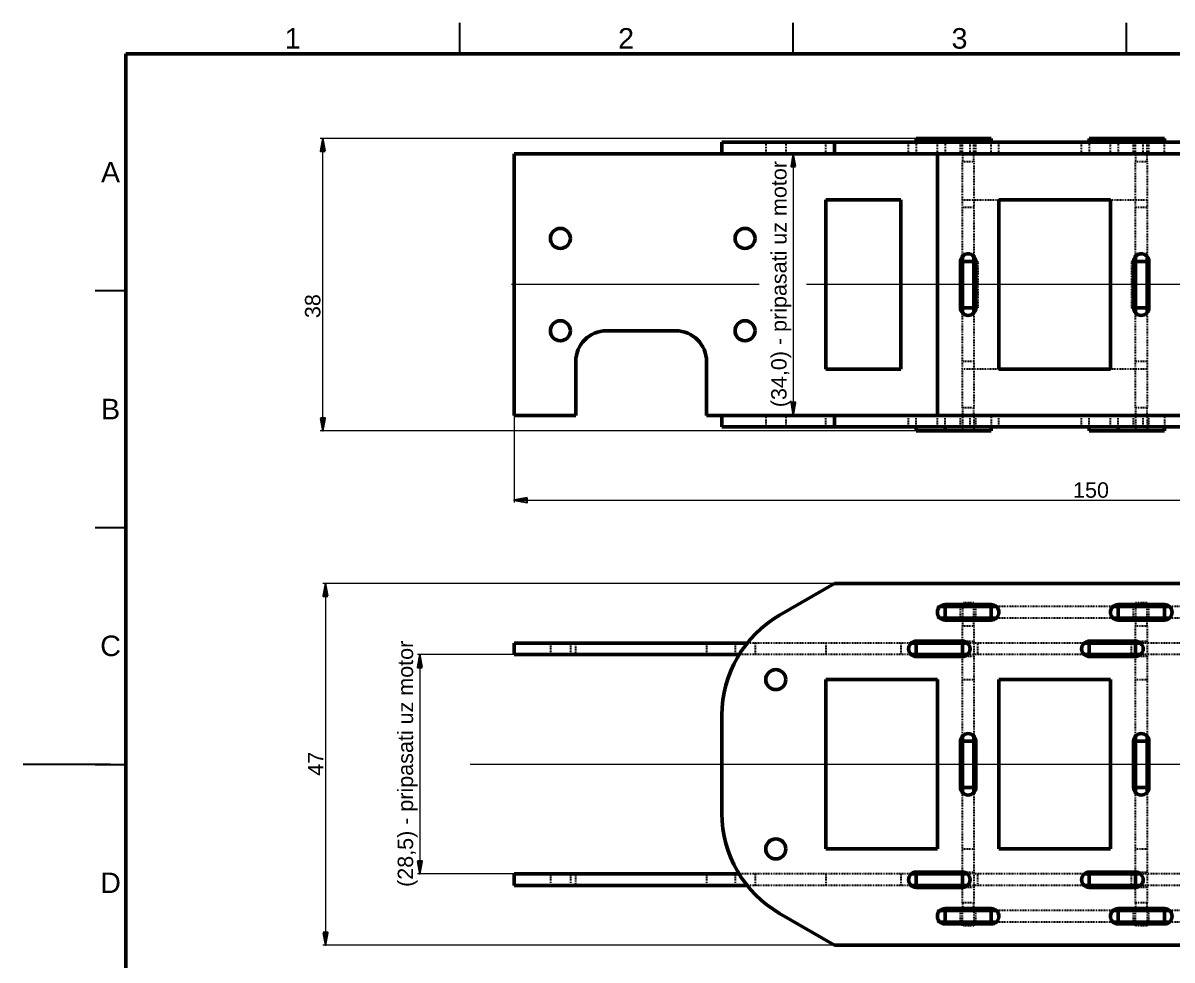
# Model space of a CAD drawing. Header units: millimetres. Extents: x 0 to 277, y 3 to 195.
# Drawn here: x 0 to 149.3, y 73.6 to 195.3 of the extents above; entities that cross this region are included whole.
import ezdxf

# ---------------------------------------------------------------- set-up
doc = ezdxf.new("R2010")
doc.units = ezdxf.units.MM
doc.header["$LTSCALE"] = 0.666667
doc.linetypes.add('CHAIN', pattern=[0.3543, 0.2362, -0.0295, 0.0591, -0.0295])
doc.linetypes.add('DASHED', pattern=[0.2068, 0.1655, -0.0413])
for name, color, linetype, lineweight in [('Center Mark(INTECO)', 7, 'CHAIN', 18), ('Centerline(INTECO)', 7, 'CHAIN', 18), ('Dimensions(INTECO)', 7, 'Continuous', 25), ('Hidden Edges(INTECO)', 7, 'DASHED', 25), ('Sketch Geometry(INTECO)', 7, 'Continuous', 50), ('Symbols(INTECO)', 7, 'Continuous', 18)]:
    doc.layers.add(name, color=color, linetype=linetype, lineweight=lineweight)
doc.layers.add('Visible Edges(INTECO)', color=7, linetype='Continuous', lineweight=50, true_color=0x262659)
doc.styles.add('Current-ISO-INTECO', font='arial.ttf')
doc.styles.add('Current-ISO-INTECODimensionsText', font='arial.ttf')
doc.dimstyles.new('ISO - INTECO', dxfattribs={"dimscale": 0.666667, "dimtxt": 3, "dimasz": 2.5, "dimexe": 0.5, "dimexo": 0, "dimgap": 0.4, "dimtad": 1, "dimrnd": 1e-08, "dimzin": 0, "dimtxsty": 'Current-ISO-INTECODimensionsText', "dimblk": 'Filled-3', "dimcen": 0.09, "dimdle": 7, "dimclrd": 7, "dimclre": 7, "dimclrt": 7, "dimadec": 1, "dimazin": 0, "dimtfac": 0.666667, "dimtmove": 0, "dimatfit": 3, "dimfxl": 1, "dimtolj": 1, "dimlwd": 15, "dimlwe": 15, "dimarcsym": 0})

# ---------------------------------------------------------------- blocks, each defined once
blk = doc.blocks.new('Borders INTECO Okvir')
at = {"layer": 'Sketch Geometry(INTECO)', "lineweight": 25}
for p, q in [((85, 293), (85, 287)), ((150, 293), (150, 287)), ((215, 293), (215, 287)), ((14, 240.83), (20, 240.83)), ((14, 194.67), (20, 194.67)), ((17, 148.5), (-0.07, 148.5)), ((14, 148.5), (20, 148.5))]:
    blk.add_line(p, q, dxfattribs=at)
at = {"layer": 'Sketch Geometry(INTECO)'}
for p, q in [((410, 287), (20, 287)), ((20, 287), (20, 10))]:
    blk.add_line(p, q, dxfattribs=at)
at = {"layer": 'Symbols(INTECO)', "color": 7, "char_height": 4, "style": 'Current-ISO-INTECO'}
for s, insert, attachment_point in [('\\fArial|b0|i0;\\H4.0000;1', (52.5, 292), 2), ('\\fArial|b0|i0;\\H4.0000;2', (117.5, 292), 2), ('\\fArial|b0|i0;\\H4.0000;3', (182.5, 292), 2), ('\\fArial|b0|i0;\\H4.0000;A', (17, 263.92), 5), ('\\fArial|b0|i0;\\H4.0000;B', (17, 217.75), 5), ('\\fArial|b0|i0;\\H4.0000;C', (17, 171.58), 5), ('\\fArial|b0|i0;\\H4.0000;D', (17, 125.42), 5)]:
    blk.add_mtext(s, dxfattribs=dict(at, insert=insert, attachment_point=attachment_point))
blk = doc.blocks.new('Filled-3')
at = {"color": 0}
for p, q in [((0, 0), (-1, 0.18)), ((-1, 0.18), (-1, -0.18)), ((-1, 0), (0, 0)), ((-1, -0.18), (0, 0))]:
    blk.add_line(p, q, dxfattribs=at)
at = {"color": 0, "flags": 128}
blk.add_lwpolyline([(-1, -0.18), (0, 0), (-1, 0.18), (-1, -0.18)], dxfattribs=at)
at = {"color": 0}
blk.add_solid([(-1, -0.18), (0, 0), (-1, 0.18), (-1, -0.18)], dxfattribs=at)
blk = doc.blocks.new('*D30')
at = {"layer": 'Defpoints', "color": 0, "linetype": 'Continuous', "transparency": 16777216}
for p in [(63.79, 113.26), (51.54, 84.76), (63.79, 84.76)]:
    blk.add_point(p, dxfattribs=at)
at = {"layer": 'Dimensions(INTECO)', "color": 7, "linetype": 'Continuous', "lineweight": 15, "transparency": 16777216}
for p, q in [((63.79, 113.26), (51.21, 113.26)), ((51.54, 111.59), (51.54, 86.42)), ((63.79, 84.76), (51.21, 84.76))]:
    blk.add_line(p, q, dxfattribs=at)
at = {"layer": 'Dimensions(INTECO)', "color": 7, "linetype": 'Continuous', "lineweight": 15, "transparency": 16777216, "xscale": 1.666666666666667, "yscale": 1.666666666666667, "zscale": 1.666666666666667}
for p, rotation in [((51.54, 113.26), 90), ((51.54, 84.76), 270)]:
    blk.add_blockref('Filled-3', p, dxfattribs=dict(at, rotation=rotation))
at = {"layer": 'Dimensions(INTECO)', "color": 7, "linetype": 'Continuous', "lineweight": 18, "transparency": 16777216, "insert": (48.65, 83.08), "char_height": 2, "attachment_point": 1, "rotation": 90, "style": 'Current-ISO-INTECODimensionsText'}
blk.add_mtext('\\A1;\\fArial|b0|i0;\\H2.0000;(28,5) - pripasati uz motor', dxfattribs=at)
blk = doc.blocks.new('*D32')
at = {"layer": 'Defpoints', "color": 0, "linetype": 'Continuous', "transparency": 16777216}
for p in [(105.44, 178.34), (100.07, 144.34), (105.44, 144.34)]:
    blk.add_point(p, dxfattribs=at)
at = {"layer": 'Dimensions(INTECO)', "color": 7, "linetype": 'Continuous', "lineweight": 15, "transparency": 16777216}
for p, q in [((105.44, 178.34), (99.74, 178.34)), ((100.07, 176.68), (100.07, 146.01)), ((105.44, 144.34), (99.74, 144.34))]:
    blk.add_line(p, q, dxfattribs=at)
at = {"layer": 'Dimensions(INTECO)', "color": 7, "linetype": 'Continuous', "lineweight": 15, "transparency": 16777216, "xscale": 1.666666666666667, "yscale": 1.666666666666667, "zscale": 1.666666666666667}
for p, rotation in [((100.07, 178.34), 90), ((100.07, 144.34), 270)]:
    blk.add_blockref('Filled-3', p, dxfattribs=dict(at, rotation=rotation))
at = {"layer": 'Dimensions(INTECO)', "color": 7, "linetype": 'Continuous', "lineweight": 18, "transparency": 16777216, "insert": (97.19, 145.41), "char_height": 2, "attachment_point": 1, "rotation": 90, "style": 'Current-ISO-INTECODimensionsText'}
blk.add_mtext('\\A1;\\fArial|b0|i0;\\H2.0000;(34,0) - pripasati uz motor', dxfattribs=at)
blk = doc.blocks.new('*D33')
at = {"layer": 'Defpoints', "color": 0, "linetype": 'Continuous', "transparency": 16777216}
for p in [(105.44, 122.51), (39.26, 75.51), (105.44, 75.51)]:
    blk.add_point(p, dxfattribs=at)
at = {"layer": 'Dimensions(INTECO)', "color": 7, "linetype": 'Continuous', "lineweight": 15, "transparency": 16777216}
for p, q in [((105.44, 122.51), (38.92, 122.51)), ((39.26, 120.84), (39.26, 77.17)), ((105.44, 75.51), (38.92, 75.51))]:
    blk.add_line(p, q, dxfattribs=at)
at = {"layer": 'Dimensions(INTECO)', "color": 7, "linetype": 'Continuous', "lineweight": 15, "transparency": 16777216, "xscale": 1.666666666666667, "yscale": 1.666666666666667, "zscale": 1.666666666666667}
for p, rotation in [((39.26, 122.51), 90), ((39.26, 75.51), 270)]:
    blk.add_blockref('Filled-3', p, dxfattribs=dict(at, rotation=rotation))
at = {"layer": 'Dimensions(INTECO)', "color": 7, "linetype": 'Continuous', "lineweight": 18, "transparency": 16777216, "insert": (36.99, 97.53), "char_height": 2, "attachment_point": 1, "rotation": 90, "style": 'Current-ISO-INTECODimensionsText'}
blk.add_mtext('\\A1;47', dxfattribs=at)
blk = doc.blocks.new('*D34')
at = {"layer": 'Defpoints', "color": 0, "linetype": 'Continuous', "transparency": 16777216}
for p in [(213.29, 161.34), (63.79, 144.34), (213.29, 133.34)]:
    blk.add_point(p, dxfattribs=at)
at = {"layer": 'Dimensions(INTECO)', "color": 7, "linetype": 'Continuous', "lineweight": 15, "transparency": 16777216}
for p, q in [((213.29, 161.34), (213.29, 133.01)), ((63.79, 144.34), (63.79, 133.01)), ((65.45, 133.34), (211.62, 133.34))]:
    blk.add_line(p, q, dxfattribs=at)
at = {"layer": 'Dimensions(INTECO)', "color": 7, "linetype": 'Continuous', "lineweight": 15, "transparency": 16777216, "xscale": 1.666666666666667, "yscale": 1.666666666666667, "zscale": 1.666666666666667, "rotation": 180}
blk.add_blockref('Filled-3', (63.79, 133.34), dxfattribs=at)
at = {"layer": 'Dimensions(INTECO)', "color": 7, "linetype": 'Continuous', "lineweight": 15, "transparency": 16777216, "xscale": 1.666666666666667, "yscale": 1.666666666666667, "zscale": 1.666666666666667}
blk.add_blockref('Filled-3', (213.29, 133.34), dxfattribs=at)
at = {"layer": 'Dimensions(INTECO)', "color": 7, "linetype": 'Continuous', "lineweight": 18, "transparency": 16777216, "insert": (136.43, 135.65), "char_height": 2, "attachment_point": 1, "style": 'Current-ISO-INTECODimensionsText'}
blk.add_mtext('\\A1;150', dxfattribs=at)
blk = doc.blocks.new('*D35')
at = {"layer": 'Defpoints', "color": 0, "linetype": 'Continuous', "transparency": 16777216}
for p in [(38.91, 180.34), (116.04, 180.34), (116.04, 142.34)]:
    blk.add_point(p, dxfattribs=at)
at = {"layer": 'Dimensions(INTECO)', "color": 7, "linetype": 'Continuous', "lineweight": 15, "transparency": 16777216}
for p, q in [((116.04, 180.34), (38.58, 180.34)), ((38.91, 144.01), (38.91, 178.68)), ((116.04, 142.34), (38.58, 142.34))]:
    blk.add_line(p, q, dxfattribs=at)
at = {"layer": 'Dimensions(INTECO)', "color": 7, "linetype": 'Continuous', "lineweight": 15, "transparency": 16777216, "xscale": 1.666666666666667, "yscale": 1.666666666666667, "zscale": 1.666666666666667}
for p, rotation in [((38.91, 180.34), 90), ((38.91, 142.34), 270)]:
    blk.add_blockref('Filled-3', p, dxfattribs=dict(at, rotation=rotation))
at = {"layer": 'Dimensions(INTECO)', "color": 7, "linetype": 'Continuous', "lineweight": 18, "transparency": 16777216, "insert": (36.6, 156.99), "char_height": 2, "attachment_point": 1, "rotation": 90, "style": 'Current-ISO-INTECODimensionsText'}
blk.add_mtext('\\A1;38', dxfattribs=at)

msp = doc.modelspace()

# ---------------------------------------------------------------- linework, layer by layer
at = {"layer": 'Center Mark(INTECO)', "linetype": 'Continuous'}
msp.add_line((214.76, 161.34), (101.79, 161.34), dxfattribs=at)
at = {"layer": 'Centerline(INTECO)', "linetype": 'Continuous'}
for p, q in [((95.65, 161.34), (63.45, 161.34)), ((58.06, 99.01), (218.14, 99.01))]:
    msp.add_line(p, q, dxfattribs=at)
at = {"layer": 'Hidden Edges(INTECO)'}
for p, q in [((96.49, 179.84), (96.49, 178.34)), ((99.09, 179.84), (99.09, 178.34)), ((104.29, 178.34), (104.29, 179.84)), ((115.04, 178.34), (115.04, 179.84)), ((116.04, 179.84), (116.04, 178.34)), ((118.79, 178.34), (118.79, 179.84)), ((119.79, 179.84), (119.79, 178.34)), ((121.79, 178.34), (121.79, 179.84)), ((122.04, 178.34), (122.04, 180.34)), ((123.04, 178.34), (123.04, 179.84)), ((123.54, 178.34), (123.54, 180.34)), ((123.79, 178.34), (123.79, 179.84)), ((125.79, 178.34), (125.79, 179.84)), ((126.79, 178.34), (126.79, 179.84)), ((137.54, 178.34), (137.54, 179.84)), ((138.54, 179.84), (138.54, 178.34)), ((141.29, 178.34), (141.29, 179.84)), ((142.29, 179.84), (142.29, 178.34)), ((144.29, 178.34), (144.29, 179.84)), ((144.54, 178.34), (144.54, 180.34)), ((145.54, 178.34), (145.54, 179.84)), ((146.04, 178.34), (146.04, 180.34)), ((146.29, 178.34), (146.29, 179.84)), ((148.29, 178.34), (148.29, 179.84)), ((122.04, 178.34), (122.04, 177.34)), ((123.54, 177.34), (123.54, 178.34)), ((144.54, 178.34), (144.54, 177.34)), ((146.04, 177.34), (146.04, 178.34)), ((122.04, 177.34), (123.54, 177.34)), ((122.04, 165), (122.04, 177.34)), ((123.54, 177.34), (123.54, 165)), ((144.54, 177.34), (146.04, 177.34)), ((144.54, 165), (144.54, 177.34)), ((146.04, 177.34), (146.04, 165)), ((122.04, 172.34), (126.79, 172.34)), ((141.29, 172.34), (146.04, 172.34)), ((123.54, 171.34), (122.04, 171.34)), ((146.04, 171.34), (144.54, 171.34)), ((123.54, 165.34), (122.04, 165.34)), ((123.79, 164.34), (124.04, 164.34)), ((124.04, 164.34), (124.04, 158.34)), ((144.29, 164.34), (144.04, 164.34)), ((144.04, 164.34), (144.04, 158.34)), ((146.04, 165.34), (144.54, 165.34)), ((124.04, 158.34), (123.79, 158.34)), ((144.04, 158.34), (144.29, 158.34)), ((122.04, 145.34), (122.04, 157.68)), ((123.54, 157.34), (122.04, 157.34)), ((123.54, 157.68), (123.54, 145.34)), ((144.54, 145.34), (144.54, 157.68)), ((146.04, 157.34), (144.54, 157.34)), ((146.04, 157.68), (146.04, 145.34)), ((123.54, 151.34), (122.04, 151.34)), ((146.04, 151.34), (144.54, 151.34)), ((126.79, 150.34), (122.04, 150.34)), ((146.04, 150.34), (141.29, 150.34)), ((122.04, 145.34), (122.04, 144.34)), ((123.54, 145.34), (122.04, 145.34)), ((123.54, 144.34), (123.54, 145.34)), ((144.54, 145.34), (144.54, 144.34)), ((146.04, 145.34), (144.54, 145.34)), ((146.04, 144.34), (146.04, 145.34)), ((96.49, 144.34), (96.49, 142.84)), ((99.09, 144.34), (99.09, 142.84)), ((104.29, 142.84), (104.29, 144.34)), ((115.04, 142.84), (115.04, 144.34)), ((116.04, 142.84), (116.04, 144.34)), ((118.79, 142.84), (118.79, 144.34)), ((119.79, 142.84), (119.79, 144.34)), ((121.79, 142.84), (121.79, 144.34)), ((122.04, 144.34), (122.04, 142.34)), ((123.04, 142.84), (123.04, 144.34)), ((123.54, 144.34), (123.54, 142.34)), ((123.79, 142.84), (123.79, 144.34)), ((125.79, 144.34), (125.79, 142.84)), ((126.79, 142.84), (126.79, 144.34)), ((137.54, 142.84), (137.54, 144.34)), ((138.54, 142.84), (138.54, 144.34)), ((141.29, 142.84), (141.29, 144.34)), ((142.29, 142.84), (142.29, 144.34)), ((144.29, 142.84), (144.29, 144.34)), ((144.54, 144.34), (144.54, 142.34)), ((145.54, 142.84), (145.54, 144.34)), ((146.04, 144.34), (146.04, 142.34)), ((146.29, 142.84), (146.29, 144.34)), ((148.29, 144.34), (148.29, 142.84)), ((119.13, 119.51), (118.79, 119.51)), ((118.79, 119.51), (118.79, 118.01)), ((121.79, 118.01), (121.79, 119.51)), ((122.04, 120.01), (122.04, 119.76)), ((123.54, 120.01), (122.04, 120.01)), ((122.04, 119.51), (122.04, 118.01)), ((123.54, 119.76), (123.54, 120.01)), ((123.54, 118.01), (123.54, 119.51)), ((123.79, 118.01), (123.79, 119.51)), ((141.63, 119.51), (126.45, 119.51)), ((126.79, 118.01), (126.79, 119.51)), ((141.29, 118.01), (141.29, 119.51)), ((144.29, 118.01), (144.29, 119.51)), ((144.54, 120.01), (144.54, 119.76)), ((146.04, 120.01), (144.54, 120.01)), ((144.54, 119.51), (144.54, 118.01)), ((146.04, 119.76), (146.04, 120.01)), ((146.04, 118.01), (146.04, 119.51)), ((146.29, 118.01), (146.29, 119.51)), ((164.13, 119.51), (148.95, 119.51)), ((149.29, 118.01), (149.29, 119.51)), ((119.13, 118.01), (118.79, 118.01)), ((141.63, 118.01), (126.45, 118.01)), ((164.13, 118.01), (148.95, 118.01)), ((122.04, 117.76), (122.04, 117.01)), ((122.04, 117.01), (123.54, 117.01)), ((122.04, 115.01), (122.04, 117.01)), ((123.54, 117.01), (123.54, 117.76)), ((123.54, 117.01), (123.54, 115.01)), ((144.54, 117.76), (144.54, 117.01)), ((144.54, 117.01), (146.04, 117.01)), ((144.54, 115.01), (144.54, 117.01)), ((146.04, 117.01), (146.04, 117.76)), ((146.04, 117.01), (146.04, 115.01)), ((122.04, 115.01), (123.54, 115.01)), ((123.54, 115.01), (123.54, 113.01)), ((144.54, 115.01), (146.04, 115.01)), ((146.04, 115.01), (146.04, 114.76)), ((68.49, 114.76), (68.49, 113.26)), ((71.09, 114.76), (71.09, 113.26)), ((71.79, 113.26), (71.79, 114.76)), ((88.79, 114.76), (88.79, 113.26)), ((92.49, 114.76), (92.49, 113.26)), ((115.38, 114.76), (94.07, 114.76)), ((95.09, 114.76), (95.09, 113.26)), ((104.29, 114.76), (104.29, 113.26)), ((114.04, 114.76), (114.04, 113.26)), ((137.88, 114.76), (122.7, 114.76)), ((124.04, 113.26), (124.04, 114.76)), ((144.04, 113.26), (144.04, 114.76)), ((160.38, 114.76), (145.2, 114.76)), ((146.04, 114.76), (146.04, 113.26)), ((115.38, 113.26), (93.02, 113.26)), ((122.04, 102.67), (122.04, 113.01)), ((123.54, 113.01), (122.04, 113.01)), ((137.88, 113.26), (122.7, 113.26)), ((123.54, 113.01), (123.54, 102.67)), ((144.54, 102.67), (144.54, 113.01)), ((146.04, 113.01), (144.54, 113.01)), ((160.38, 113.26), (145.2, 113.26)), ((146.04, 113.26), (146.04, 113.01)), ((146.04, 113.01), (146.04, 102.67)), ((122.04, 110.01), (123.54, 110.01)), ((144.54, 110.01), (146.04, 110.01)), ((122.04, 85.01), (122.04, 95.35)), ((123.54, 95.35), (123.54, 85.01)), ((144.54, 85.01), (144.54, 95.35)), ((146.04, 95.35), (146.04, 85.01)), ((122.04, 88.01), (123.54, 88.01)), ((144.54, 88.01), (146.04, 88.01)), ((68.49, 84.76), (68.49, 83.26)), ((71.09, 84.76), (71.09, 83.26)), ((71.79, 83.26), (71.79, 84.76)), ((88.79, 84.76), (88.79, 83.26)), ((92.49, 84.76), (92.49, 83.26)), ((115.38, 84.76), (93.02, 84.76)), ((95.09, 84.76), (95.09, 83.26)), ((104.29, 84.76), (104.29, 83.26)), ((114.04, 84.76), (114.04, 83.26)), ((122.04, 85.01), (123.54, 85.01)), ((137.88, 84.76), (122.7, 84.76)), ((123.54, 85.01), (123.54, 83.01)), ((124.04, 83.26), (124.04, 84.76)), ((144.04, 83.26), (144.04, 84.76)), ((144.54, 85.01), (146.04, 85.01)), ((160.38, 84.76), (145.2, 84.76)), ((146.04, 85.01), (146.04, 84.76)), ((146.04, 84.76), (146.04, 83.26)), ((115.38, 83.26), (94.07, 83.26)), ((122.04, 81.01), (122.04, 83.01)), ((123.54, 83.01), (122.04, 83.01)), ((137.88, 83.26), (122.7, 83.26)), ((123.54, 83.01), (123.54, 81.01)), ((144.54, 81.01), (144.54, 83.01)), ((146.04, 83.01), (144.54, 83.01)), ((160.38, 83.26), (145.2, 83.26)), ((146.04, 83.26), (146.04, 83.01)), ((146.04, 83.01), (146.04, 81.01)), ((122.04, 81.01), (122.04, 80.26)), ((123.54, 81.01), (122.04, 81.01)), ((123.54, 80.26), (123.54, 81.01)), ((144.54, 81.01), (144.54, 80.26)), ((146.04, 81.01), (144.54, 81.01)), ((146.04, 80.26), (146.04, 81.01)), ((119.13, 80.01), (118.79, 80.01)), ((118.79, 80.01), (118.79, 78.51)), ((121.79, 78.51), (121.79, 80.01)), ((122.04, 78.51), (122.04, 80.01)), ((123.54, 80.01), (123.54, 78.51)), ((123.79, 78.51), (123.79, 80.01)), ((141.63, 80.01), (126.45, 80.01)), ((126.79, 78.51), (126.79, 80.01)), ((141.29, 78.51), (141.29, 80.01)), ((144.29, 78.51), (144.29, 80.01)), ((144.54, 78.51), (144.54, 80.01)), ((146.04, 80.01), (146.04, 78.51)), ((146.29, 78.51), (146.29, 80.01)), ((164.13, 80.01), (148.95, 80.01)), ((149.29, 78.51), (149.29, 80.01)), ((119.13, 78.51), (118.79, 78.51)), ((122.04, 78.01), (122.04, 78.26)), ((123.54, 78.01), (122.04, 78.01)), ((123.54, 78.26), (123.54, 78.01)), ((141.63, 78.51), (126.45, 78.51)), ((144.54, 78.01), (144.54, 78.26)), ((146.04, 78.01), (144.54, 78.01)), ((146.04, 78.26), (146.04, 78.01)), ((164.13, 78.51), (148.95, 78.51))]:
    msp.add_line(p, q, dxfattribs=at)
at = {"layer": 'Visible Edges(INTECO)'}
for p, q in [((98.29, 179.84), (90.79, 179.84)), ((90.79, 178.34), (90.79, 179.84)), ((98.29, 179.84), (105.44, 179.84)), ((192.29, 179.84), (105.44, 179.84)), ((105.44, 179.84), (105.44, 178.34)), ((119.79, 180.34), (116.04, 180.34)), ((116.04, 180.34), (116.04, 179.84)), ((125.79, 180.34), (119.79, 180.34)), ((119.79, 180.34), (119.79, 179.84)), ((125.79, 179.84), (125.79, 180.34)), ((142.29, 180.34), (138.54, 180.34)), ((138.54, 180.34), (138.54, 179.84)), ((148.29, 180.34), (142.29, 180.34)), ((142.29, 180.34), (142.29, 179.84)), ((148.29, 179.84), (148.29, 180.34)), ((94.07, 178.34), (63.79, 178.34)), ((63.79, 178.34), (63.79, 144.34)), ((94.07, 178.34), (98.29, 178.34)), ((105.44, 178.34), (98.29, 178.34)), ((192.29, 178.34), (105.44, 178.34)), ((118.79, 178.34), (118.79, 144.34)), ((104.29, 150.34), (104.29, 172.34)), ((104.29, 172.34), (114.04, 172.34)), ((114.04, 172.34), (114.04, 150.34)), ((126.79, 172.34), (141.29, 172.34)), ((126.79, 150.34), (126.79, 172.34)), ((141.29, 172.34), (141.29, 150.34)), ((121.79, 158.34), (121.79, 164.34)), ((122.04, 164.34), (122.04, 165)), ((122.04, 158.34), (122.04, 164.34)), ((123.54, 164.34), (122.04, 164.34)), ((123.54, 165), (123.54, 164.34)), ((123.54, 164.34), (123.79, 164.34)), ((123.54, 164.34), (123.54, 158.34)), ((123.79, 164.34), (123.79, 158.34)), ((144.54, 164.34), (144.29, 164.34)), ((144.29, 158.34), (144.29, 164.34)), ((144.54, 164.34), (144.54, 165)), ((144.54, 158.34), (144.54, 164.34)), ((146.04, 164.34), (144.54, 164.34)), ((146.04, 165), (146.04, 164.34)), ((146.04, 164.34), (146.04, 158.34)), ((146.29, 164.34), (146.29, 158.34)), ((122.04, 157.68), (122.04, 158.34)), ((123.54, 158.34), (122.04, 158.34)), ((123.79, 158.34), (123.54, 158.34)), ((123.54, 158.34), (123.54, 157.68)), ((144.29, 158.34), (144.54, 158.34)), ((144.54, 157.68), (144.54, 158.34)), ((146.04, 158.34), (144.54, 158.34)), ((146.04, 158.34), (146.04, 157.68)), ((75.79, 155.34), (84.79, 155.34)), ((71.79, 144.34), (71.79, 151.34)), ((88.79, 151.34), (88.79, 144.34)), ((114.04, 150.34), (104.29, 150.34)), ((141.29, 150.34), (126.79, 150.34)), ((63.79, 144.34), (71.79, 144.34)), ((88.79, 144.34), (94.07, 144.34)), ((90.79, 142.84), (90.79, 144.34)), ((98.29, 144.34), (94.07, 144.34)), ((98.29, 144.34), (105.44, 144.34)), ((192.29, 144.34), (105.44, 144.34)), ((105.44, 144.34), (105.44, 142.84)), ((90.79, 142.84), (98.29, 142.84)), ((105.44, 142.84), (98.29, 142.84)), ((192.29, 142.84), (105.44, 142.84)), ((116.04, 142.34), (116.04, 142.84)), ((119.79, 142.34), (116.04, 142.34)), ((119.79, 142.34), (119.79, 142.84)), ((125.79, 142.34), (119.79, 142.34)), ((125.79, 142.84), (125.79, 142.34)), ((138.54, 142.34), (138.54, 142.84)), ((142.29, 142.34), (138.54, 142.34)), ((142.29, 142.34), (142.29, 142.84)), ((148.29, 142.34), (142.29, 142.34)), ((148.29, 142.84), (148.29, 142.34)), ((105.44, 122.51), (98.29, 118.38)), ((105.44, 122.51), (192.29, 122.51)), ((119.79, 119.51), (119.13, 119.51)), ((119.79, 119.76), (125.79, 119.76)), ((119.79, 119.51), (125.79, 119.51)), ((119.79, 118.01), (119.79, 119.51)), ((122.04, 119.76), (122.04, 119.51)), ((123.54, 119.51), (123.54, 119.76)), ((126.45, 119.51), (125.79, 119.51)), ((125.79, 118.01), (125.79, 119.51)), ((142.29, 119.51), (141.63, 119.51)), ((142.29, 119.76), (148.29, 119.76)), ((142.29, 119.51), (148.29, 119.51)), ((142.29, 118.01), (142.29, 119.51)), ((144.54, 119.76), (144.54, 119.51)), ((146.04, 119.51), (146.04, 119.76)), ((148.95, 119.51), (148.29, 119.51)), ((148.29, 118.01), (148.29, 119.51)), ((119.79, 118.01), (119.13, 118.01)), ((125.79, 118.01), (119.79, 118.01)), ((122.04, 118.01), (122.04, 117.76)), ((123.54, 117.76), (123.54, 118.01)), ((126.45, 118.01), (125.79, 118.01)), ((142.29, 118.01), (141.63, 118.01)), ((148.29, 118.01), (142.29, 118.01)), ((144.54, 118.01), (144.54, 117.76)), ((146.04, 117.76), (146.04, 118.01)), ((148.95, 118.01), (148.29, 118.01)), ((125.79, 117.76), (119.79, 117.76)), ((148.29, 117.76), (142.29, 117.76)), ((116.04, 115.01), (122.04, 115.01)), ((122.04, 114.76), (122.04, 115.01)), ((138.54, 115.01), (144.54, 115.01)), ((144.54, 114.76), (144.54, 115.01)), ((94.07, 114.76), (63.79, 114.76)), ((63.79, 114.76), (63.79, 113.26)), ((116.04, 114.76), (115.38, 114.76)), ((116.04, 114.76), (122.04, 114.76)), ((116.04, 113.26), (116.04, 114.76)), ((122.7, 114.76), (122.04, 114.76)), ((122.04, 113.26), (122.04, 114.76)), ((138.54, 114.76), (137.88, 114.76)), ((138.54, 114.76), (144.54, 114.76)), ((138.54, 113.26), (138.54, 114.76)), ((144.54, 113.26), (144.54, 114.76)), ((145.2, 114.76), (144.54, 114.76)), ((93.02, 113.26), (63.79, 113.26)), ((116.04, 113.26), (115.38, 113.26)), ((122.04, 113.26), (116.04, 113.26)), ((122.04, 113.01), (116.04, 113.01)), ((122.7, 113.26), (122.04, 113.26)), ((122.04, 113.01), (122.04, 113.26)), ((138.54, 113.26), (137.88, 113.26)), ((144.54, 113.26), (138.54, 113.26)), ((144.54, 113.01), (138.54, 113.01)), ((145.2, 113.26), (144.54, 113.26)), ((144.54, 113.01), (144.54, 113.26)), ((104.29, 110.01), (118.79, 110.01)), ((104.29, 88.01), (104.29, 110.01)), ((118.79, 110.01), (118.79, 88.01)), ((126.79, 110.01), (141.29, 110.01)), ((126.79, 88.01), (126.79, 110.01)), ((141.29, 110.01), (141.29, 88.01)), ((90.79, 105.39), (90.79, 92.63)), ((121.79, 96.01), (121.79, 102.01)), ((122.04, 102.01), (122.04, 102.67)), ((123.54, 102.01), (122.04, 102.01)), ((122.04, 102.01), (122.04, 96.01)), ((123.54, 102.67), (123.54, 102.01)), ((123.54, 96.01), (123.54, 102.01)), ((123.79, 102.01), (123.79, 96.01)), ((144.29, 96.01), (144.29, 102.01)), ((144.54, 102.01), (144.54, 102.67)), ((146.04, 102.01), (144.54, 102.01)), ((144.54, 102.01), (144.54, 96.01)), ((146.04, 102.67), (146.04, 102.01)), ((146.04, 96.01), (146.04, 102.01)), ((146.29, 102.01), (146.29, 96.01)), ((122.04, 95.35), (122.04, 96.01)), ((123.54, 96.01), (122.04, 96.01)), ((123.54, 96.01), (123.54, 95.35)), ((144.54, 95.35), (144.54, 96.01)), ((146.04, 96.01), (144.54, 96.01)), ((146.04, 96.01), (146.04, 95.35)), ((118.79, 88.01), (104.29, 88.01)), ((141.29, 88.01), (126.79, 88.01)), ((93.02, 84.76), (63.79, 84.76)), ((63.79, 84.76), (63.79, 83.26)), ((116.04, 84.76), (115.38, 84.76)), ((116.04, 85.01), (122.04, 85.01)), ((116.04, 84.76), (122.04, 84.76)), ((116.04, 83.26), (116.04, 84.76)), ((122.04, 84.76), (122.04, 85.01)), ((122.7, 84.76), (122.04, 84.76)), ((122.04, 83.26), (122.04, 84.76)), ((138.54, 84.76), (137.88, 84.76)), ((138.54, 85.01), (144.54, 85.01)), ((138.54, 84.76), (144.54, 84.76)), ((138.54, 83.26), (138.54, 84.76)), ((144.54, 84.76), (144.54, 85.01)), ((144.54, 83.26), (144.54, 84.76)), ((145.2, 84.76), (144.54, 84.76)), ((94.07, 83.26), (63.79, 83.26)), ((116.04, 83.26), (115.38, 83.26)), ((122.04, 83.26), (116.04, 83.26)), ((122.04, 83.01), (116.04, 83.01)), ((122.7, 83.26), (122.04, 83.26)), ((122.04, 83.01), (122.04, 83.26)), ((138.54, 83.26), (137.88, 83.26)), ((144.54, 83.26), (138.54, 83.26)), ((144.54, 83.01), (138.54, 83.01)), ((145.2, 83.26), (144.54, 83.26)), ((144.54, 83.01), (144.54, 83.26)), ((98.29, 79.64), (105.44, 75.51)), ((119.79, 80.01), (119.13, 80.01)), ((119.79, 80.26), (125.79, 80.26)), ((119.79, 80.01), (125.79, 80.01)), ((119.79, 78.51), (119.79, 80.01)), ((122.04, 80.26), (122.04, 80.01)), ((123.54, 80.01), (123.54, 80.26)), ((126.45, 80.01), (125.79, 80.01)), ((125.79, 78.51), (125.79, 80.01)), ((142.29, 80.01), (141.63, 80.01)), ((142.29, 80.26), (148.29, 80.26)), ((142.29, 80.01), (148.29, 80.01)), ((142.29, 78.51), (142.29, 80.01)), ((144.54, 80.26), (144.54, 80.01)), ((146.04, 80.01), (146.04, 80.26)), ((148.95, 80.01), (148.29, 80.01)), ((148.29, 78.51), (148.29, 80.01)), ((119.79, 78.51), (119.13, 78.51)), ((125.79, 78.51), (119.79, 78.51)), ((125.79, 78.26), (119.79, 78.26)), ((122.04, 78.26), (122.04, 78.51)), ((123.54, 78.51), (123.54, 78.26)), ((126.45, 78.51), (125.79, 78.51)), ((142.29, 78.51), (141.63, 78.51)), ((148.29, 78.51), (142.29, 78.51)), ((148.29, 78.26), (142.29, 78.26)), ((144.54, 78.26), (144.54, 78.51)), ((146.04, 78.51), (146.04, 78.26)), ((148.95, 78.51), (148.29, 78.51)), ((192.29, 75.51), (105.44, 75.51))]:
    msp.add_line(p, q, dxfattribs=at)
for centre in [(69.79, 167.34), (93.79, 167.34), (69.79, 155.34), (93.79, 155.34), (97.79, 110.01), (97.79, 88.01)]:
    msp.add_circle(centre, 1.3, dxfattribs=at)
for centre, radius, start, end in [((122.79, 164.34), 1, 0, 180), ((145.29, 164.34), 1, 0, 180), ((122.79, 158.34), 1, 180, 0), ((145.29, 158.34), 1, 180, 0), ((75.79, 151.34), 4, 90, 180), ((84.79, 151.34), 4, 0, 90), ((119.79, 118.76), 1, 90, 270), ((125.79, 118.76), 1, 270, 90), ((142.29, 118.76), 1, 90, 270), ((148.29, 118.76), 1, 270, 90), ((105.79, 105.39), 15, 120, 180), ((116.04, 114.01), 1, 90, 270), ((122.04, 114.01), 1, 270, 90), ((138.54, 114.01), 1, 90, 270), ((144.54, 114.01), 1, 270, 90), ((122.79, 102.01), 1, 0, 180), ((145.29, 102.01), 1, 0, 180), ((122.79, 96.01), 1, 180, 0), ((145.29, 96.01), 1, 180, 0), ((105.79, 92.63), 15, 180, 240), ((116.04, 84.01), 1, 90, 270), ((122.04, 84.01), 1, 270, 90), ((138.54, 84.01), 1, 90, 270), ((144.54, 84.01), 1, 270, 90), ((119.79, 79.26), 1, 90, 270), ((125.79, 79.26), 1, 270, 90), ((142.29, 79.26), 1, 90, 270), ((148.29, 79.26), 1, 270, 90)]:
    msp.add_arc(centre, radius, start, end, dxfattribs=at)

# ---------------------------------------------------------------- block references
at = {"xscale": 0.6666666666666666, "yscale": 0.6666666666666666, "zscale": 0.6666666666666666}
msp.add_blockref('Borders INTECO Okvir', (0, 0), dxfattribs=at)

# ---------------------------------------------------------------- dimensions: what is measured, and where the dimension line sits
at = {"layer": 'Dimensions(INTECO)', "color": 7, "linetype": 'Continuous', "lineweight": 18}
for base, p1, p2, angle, picture, middle in [((38.91, 180.34), (116.04, 142.34), (116.04, 180.34), 90, '*D35', (38.91, 158.43)), ((213.28696663, 133.342952), (63.78696663, 144.342952), (213.28696663, 161.342952), 180, '*D34', (138.53696663, 133.342952)), ((39.26, 75.51), (105.44, 122.51), (105.44, 75.51), 270, '*D33', (39.26, 99.01))]:
    dim = msp.add_linear_dim(base=base, p1=p1, p2=p2, angle=angle, dimstyle='ISO - INTECO', override={"dimgap": 0.4, "dimdec": 0, "dimtol": 0, "dimlim": 0, "dimtp": 0, "dimtm": 0, "dimtdec": 0, "dimtofl": 0, "dimatfit": 1}, dxfattribs=at)
    dim.commit()
    dim.dimension.update_dxf_attribs({"geometry": picture, "text_midpoint": middle, "dimtype": 160})
for base, p1, p2, picture, middle in [((100.07, 144.34), (105.44, 178.34), (105.44, 144.34), '*D32', (100.07, 161.34)), ((51.54, 84.76), (63.79, 113.26), (63.79, 84.76), '*D30', (51.54, 99.01))]:
    dim = msp.add_linear_dim(base=base, p1=p1, p2=p2, angle=90, text='\\fArial|b0|i0;\\H2.0000;(<>) - pripasati uz motor', dimstyle='ISO - INTECO', override={"dimgap": 0.4, "dimdec": 1, "dimtol": 0, "dimlim": 0, "dimtp": 0, "dimtm": 0, "dimtdec": 1, "dimtofl": 0, "dimatfit": 1}, dxfattribs=at)
    dim.commit()
    dim.dimension.update_dxf_attribs({"geometry": picture, "text_midpoint": middle, "dimtype": 160})

doc.saveas('drawing.dxf')
